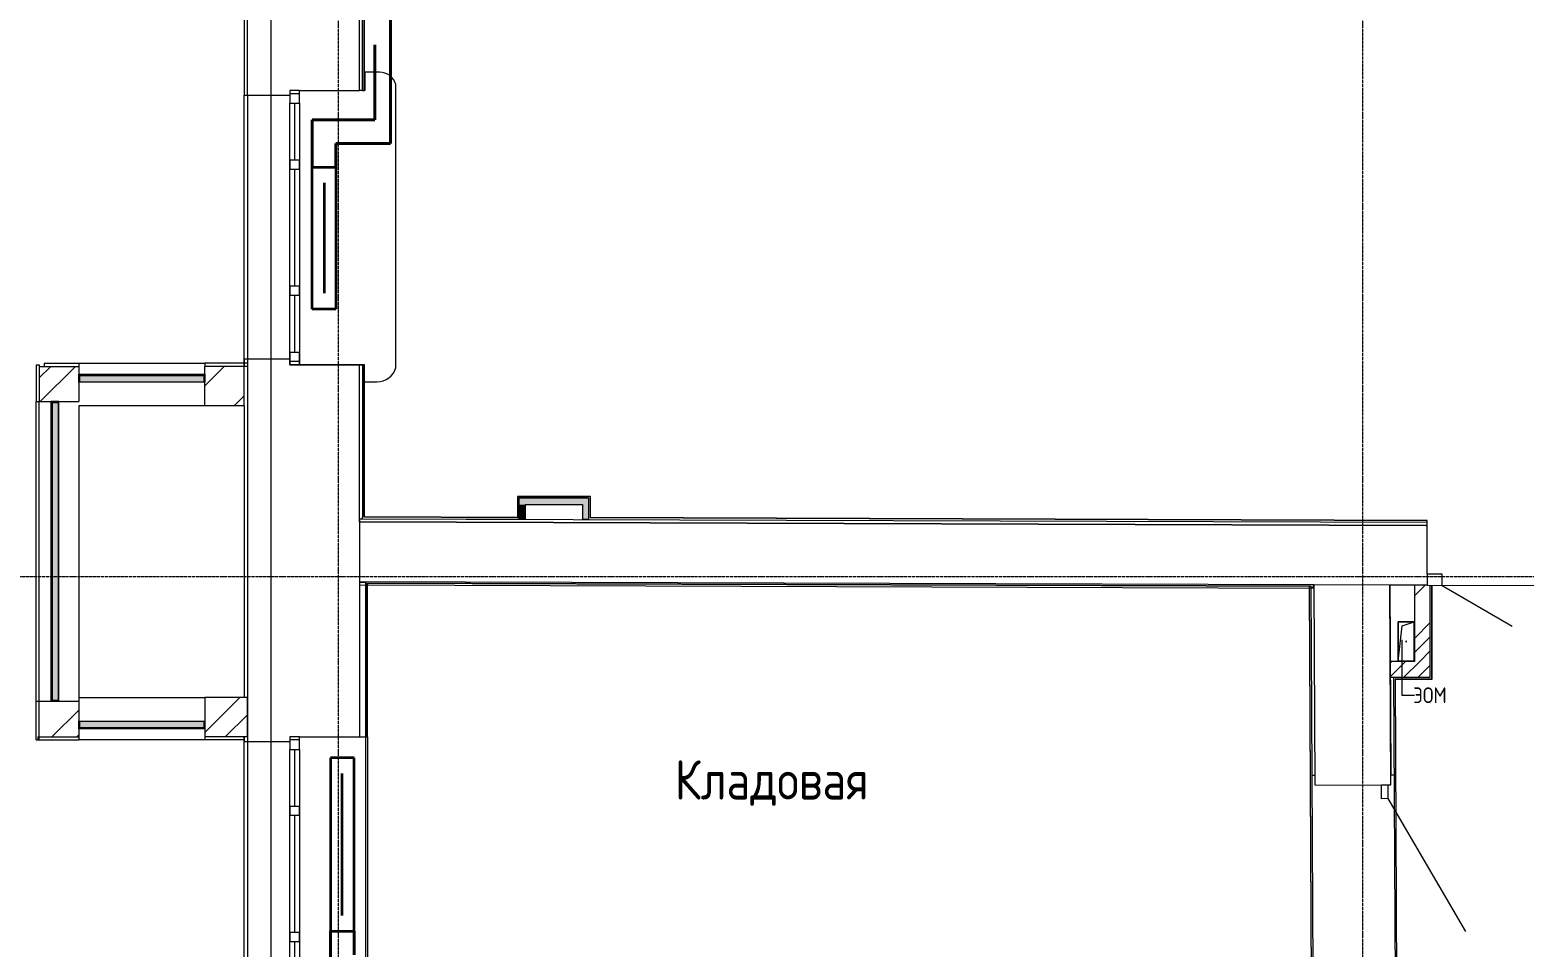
# Model space of a CAD drawing. Header units: millimetres. Extents: x -3929 to 624051, y 52832 to 514950.
# Drawn here: x 164498 to 173979, y 190583 to 196401 of the extents above; entities that cross this region are included whole.
import ezdxf

# ---------------------------------------------------------------- set-up
doc = ezdxf.new("R2010")
doc.units = ezdxf.units.MM
doc.linetypes.add('ADSK_Линия сетки', pattern=[25, 20, -2.5, 0, -2.5])
doc.linetypes.add('Hidden', pattern=[7.14375, 4.7625, -2.38125])
for name, color, linetype, lineweight in [('_ Окна', 7, 'Continuous', 9), ('Аннотация', 7, 'Continuous', 18), ('Двери', 7, 'Continuous', 9), ('Марки помещений', 7, 'Continuous', 20), ('Обобщенные модели', 7, 'Continuous', 18), ('ОВ-О-Оборудование', 32, 'Continuous', 35), ('Окна', 7, 'Continuous', 9), ('Оси', 253, 'Continuous', 9), ('Перекрытие', 7, 'Continuous', 18), ('Стены внутренние', 7, 'Continuous', 18), ('Стены наружные', 7, 'Continuous', 18), ('Стены несущие', 7, 'Continuous', 30), ('Стены отделка', 7, 'Continuous', 30), ('Стены штриховка', 7, 'Continuous', 9)]:
    doc.layers.add(name, color=color, linetype=linetype, lineweight=lineweight)
doc.layers.add('стояки', color=7, linetype='Continuous')
doc.layers.add('т11.1', color=1, linetype='Continuous', true_color=0xff0000)
doc.layers.add('т21.1', color=5, linetype='Continuous', true_color=0x0000ff)
doc.styles.add('GOST Common_2', font='GOST_Common.ttf', dxfattribs={"width": 0.9, "height": 250})
doc.styles.add('GOST Common_5', font='GOST_Common.ttf', dxfattribs={"width": 0.9, "height": 200})

# ---------------------------------------------------------------- blocks, each defined once
blk = doc.blocks.new('*U2937')
at = {"layer": 'ОВ-О-Оборудование', "color": 32, "ltscale": 0.1, "true_color": 0xcd6928}
for p, q in [((450, 75), (-450, 75)), ((-450, 75), (-450, -75)), ((-350, 0), (350, 0)), ((450, -75), (450, 75)), ((-450, -75), (450, -75))]:
    blk.add_line(p, q, dxfattribs=at)
blk = doc.blocks.new('*U2934')
at = {"layer": 'ОВ-О-Оборудование', "color": 32, "ltscale": 0.1, "true_color": 0xcd6928}
for p, q in [((550, 75), (-550, 75)), ((-550, 75), (-550, -75)), ((-450, 0), (450, 0)), ((550, -75), (550, 75)), ((-550, -75), (550, -75))]:
    blk.add_line(p, q, dxfattribs=at)
blk = doc.blocks.new('1 этаж')
at = {"layer": 'Окна', "lineweight": 5}
for points in [[(355991.7, -216046.3), (355551.6, -216046.3), (355549.1, -216048.8), (356344.1, -216048.8), (356341.6, -216046.3), (356315.8, -216046.3)], [(355596.6, -216003.8), (355554.3, -216003.8), (355551.6, -216006.5), (356341.6, -216006.5), (356338.9, -216003.8), (355991.7, -216003.8)], [(355551.6, -216006.5), (355551.6, -216046.3), (356341.6, -216046.3), (356341.6, -216006.5), (355554.3, -216006.5)], [(355991.7, -216001.3), (355596.6, -216001.3), (355594.1, -216003.8), (356299.1, -216003.8), (356296.6, -216001.3)], [(355596.6, -215998.8), (355596.6, -216001.3), (356296.6, -216001.3), (356296.6, -215998.8), (355599.1, -215998.8)], [(355369.3, -218022.5), (355371.8, -218022.5), (355371.8, -216222.5), (355369.3, -216222.5), (355369.3, -218020)], [(355374.3, -218025), (355374.3, -216220), (355371.8, -216222.5), (355371.8, -218022.5)], [(355377, -218067.5), (355377, -216177.5), (355374.3, -216180.6), (355374.3, -218064.8)], [(355377, -218067.5), (355416.8, -218067.5), (355416.8, -216177.5), (355377, -216177.5), (355377, -218064.8)], [(355419.3, -218070), (355419.3, -216175), (355416.8, -216177.5), (355416.8, -218067.5)], [(355902, -218201.2), (356342, -218201.2), (356344.5, -218198.7), (355549.5, -218198.7), (355552, -218201.2), (355577.9, -218201.2)], [(356342, -218241), (356342, -218201.2), (355552, -218201.2), (355552, -218241), (356339.3, -218241)], [(356297, -218243.7), (356339.3, -218243.7), (356342, -218241), (355552, -218241), (355554.7, -218243.7), (355902, -218243.7)], [(355902, -218246.2), (356297, -218246.2), (356299.5, -218243.7), (355594.5, -218243.7), (355597, -218246.2)], [(356297, -218248.7), (356297, -218246.2), (355597, -218246.2), (355597, -218248.7), (356294.5, -218248.7)]]:
    blk.add_hatch(color=253, dxfattribs=at).paths.add_polyline_path(points)
at = {"layer": 'Стены внутренние', "lineweight": 5}
for points in [[(358342.1, -216825.6), (358742.1, -216825.6), (358742.1, -216785.6), (358342.1, -216785.6)], [(358382.1, -216918.9), (358382.1, -216825.6), (358342.1, -216825.6), (358342.1, -216918.7)], [(358782.1, -216918.9), (358782.1, -216785.6), (358742.1, -216785.6), (358742.1, -216918.9)]]:
    blk.add_hatch(color=253, dxfattribs=at).paths.add_polyline_path(points)
at = {"layer": '_ Окна', "color": 253, "lineweight": 5}
for p, q in [((356947, -214198.7), (356887, -214198.7)), ((356887, -214198.7), (356887, -214278.7)), ((356947, -214218.7), (356887, -214218.7)), ((356947, -214278.7), (356947, -214198.7)), ((356887, -214278.7), (356947, -214278.7)), ((356917, -214638.7), (356917, -214278.7)), ((356887, -214638.7), (356947, -214638.7)), ((356887, -214698.7), (356887, -214638.7)), ((356947, -214638.7), (356947, -214698.7)), ((356947, -214698.7), (356887, -214698.7)), ((356917, -215438.7), (356917, -214698.7)), ((356887, -215438.7), (356947, -215438.7)), ((356887, -215498.7), (356887, -215438.7)), ((356947, -215498.7), (356887, -215498.7)), ((356917, -215858.7), (356917, -215498.7)), ((356947, -215438.7), (356947, -215498.7)), ((356887, -215858.7), (356947, -215858.7)), ((356887, -215938.7), (356887, -215858.7)), ((356947, -215858.7), (356947, -215938.7)), ((356947, -215918.7), (356887, -215918.7)), ((356947, -215938.7), (356887, -215938.7)), ((355546.6, -215998.8), (355596.6, -215998.8)), ((355546.6, -216048.8), (355546.6, -215998.8)), ((355549.1, -216048.8), (355546.6, -216048.8)), ((355551.6, -216046.3), (355549.1, -216048.8)), ((355554.3, -216003.8), (355551.6, -216006.5)), ((355551.6, -216006.5), (355551.6, -216046.3)), ((355594.1, -216003.8), (355554.3, -216003.8)), ((355596.6, -216001.3), (355594.1, -216003.8)), ((355596.6, -215998.8), (355596.6, -216001.3)), ((356296.6, -215998.8), (356346.6, -215998.8)), ((356296.6, -216001.3), (356296.6, -215998.8)), ((356299.1, -216003.8), (356296.6, -216001.3)), ((356338.9, -216003.8), (356299.1, -216003.8)), ((356341.6, -216006.5), (356338.9, -216003.8)), ((356341.6, -216046.3), (356341.6, -216006.5)), ((356344.1, -216048.8), (356341.6, -216046.3)), ((356346.6, -216048.8), (356344.1, -216048.8)), ((356346.6, -215998.8), (356346.6, -216048.8)), ((355419.3, -216172.5), (355369.3, -216172.5)), ((355369.3, -216172.5), (355369.3, -216222.5)), ((355369.3, -216222.5), (355371.8, -216222.5)), ((355371.8, -216222.5), (355374.3, -216220)), ((355374.3, -216180.2), (355377, -216177.5)), ((355374.3, -216220), (355374.3, -216180.2)), ((355377, -216177.5), (355416.8, -216177.5)), ((355416.8, -216177.5), (355419.3, -216175)), ((355419.3, -216175), (355419.3, -216172.5)), ((355371.8, -218022.5), (355369.3, -218022.5)), ((355369.3, -218022.5), (355369.3, -218072.5)), ((355374.3, -218025), (355371.8, -218022.5)), ((355374.3, -218064.8), (355374.3, -218025)), ((355369.3, -218072.5), (355419.3, -218072.5)), ((355377, -218067.5), (355374.3, -218064.8)), ((355416.8, -218067.5), (355377, -218067.5)), ((355419.3, -218070), (355416.8, -218067.5)), ((355419.3, -218072.5), (355419.3, -218070)), ((355547, -218198.7), (355549.5, -218198.7)), ((355547, -218248.7), (355547, -218198.7)), ((355597, -218248.7), (355547, -218248.7)), ((355549.5, -218198.7), (355552, -218201.2)), ((355552, -218201.2), (355552, -218241)), ((355552, -218241), (355554.7, -218243.7)), ((355554.7, -218243.7), (355594.5, -218243.7)), ((355594.5, -218243.7), (355597, -218246.2)), ((355597, -218246.2), (355597, -218248.7)), ((356297, -218246.2), (356299.5, -218243.7)), ((356297, -218248.7), (356297, -218246.2)), ((356347, -218248.7), (356297, -218248.7)), ((356299.5, -218243.7), (356339.3, -218243.7)), ((356339.3, -218243.7), (356342, -218241)), ((356342, -218201.2), (356344.5, -218198.7)), ((356342, -218241), (356342, -218201.2)), ((356344.5, -218198.7), (356347, -218198.7)), ((356347, -218198.7), (356347, -218248.7)), ((356947, -218298.7), (356887, -218298.7)), ((356887, -218298.7), (356887, -218378.7)), ((356947, -218318.7), (356887, -218318.7)), ((356947, -218378.7), (356947, -218298.7)), ((356887, -218378.7), (356947, -218378.7)), ((356917, -218738.7), (356917, -218378.7)), ((356887, -218738.7), (356947, -218738.7)), ((356887, -218798.7), (356887, -218738.7)), ((356947, -218798.7), (356887, -218798.7)), ((356917, -219538.7), (356917, -218798.7)), ((356947, -218738.7), (356947, -218798.7)), ((356887, -219538.7), (356947, -219538.7)), ((356887, -219598.7), (356887, -219538.7)), ((356947, -219538.7), (356947, -219598.7)), ((356947, -219598.7), (356887, -219598.7)), ((356917, -219958.7), (356917, -219598.7))]:
    blk.add_line(p, q, dxfattribs=at)
at = {"layer": 'Аннотация', "color": 253, "lineweight": 5}
for p, q in [((363942.3, -217683.9), (363942.3, -218033.5)), ((363942.3, -218033.5), (364022.5, -218033.5))]:
    blk.add_line(p, q, dxfattribs=at)
at = {"layer": 'Двери', "color": 253, "lineweight": 5}
for p, q in [((364102.1, -217267.5), (364101.9, -217337.5)), ((364197.1, -217267.8), (364102.1, -217267.5)), ((364196.9, -217337.8), (364197.1, -217267.8)), ((364101.9, -217337.5), (364196.9, -217337.8)), ((364196.9, -217337.8), (364642.1, -217596.8)), ((363812.2, -218604.1), (363852.2, -218603.9)), ((363812.7, -218691.1), (363812.2, -218604.1)), ((363852.2, -218603.9), (363852.7, -218690.9)), ((363852.7, -218690.9), (363812.7, -218691.1)), ((363852.7, -218690.9), (364345, -219533.6))]:
    blk.add_line(p, q, dxfattribs=at)
at = {"layer": 'Обобщенные модели', "color": 253, "lineweight": 5}
for p, q in [((363919.3, -217818.7), (363919.3, -217568.7)), ((363919.3, -217568.7), (364019.3, -217568.7)), ((364019.3, -217568.7), (363919.3, -217568.7)), ((363919.3, -217568.7), (363919.3, -217818.7)), ((363944.3, -217593.7), (364019.3, -217568.7)), ((364019.3, -217568.7), (364019.3, -217818.7)), ((364019.3, -217818.7), (364019.3, -217568.7)), ((363919.3, -217818.7), (363944.3, -217593.7)), ((364019.3, -217818.7), (363919.3, -217818.7)), ((363919.3, -217818.7), (364019.3, -217818.7))]:
    blk.add_line(p, q, dxfattribs=at)
for start, end in [(0, 180), (180, 0), (60, 165), (195, 270), (300, 0)]:
    blk.add_arc((363969.3, -217693.7), 2.5, start, end, dxfattribs=at)
at = {"layer": 'Окна', "color": 253, "lineweight": 5}
for p, q in [((356887, -214198.7), (356887, -214278.7)), ((356947, -214198.7), (356887, -214198.7)), ((356947, -214278.7), (356947, -214198.7)), ((356887, -214638.7), (356887, -214278.7)), ((356947, -214278.7), (356947, -214638.7)), ((356887, -214638.7), (356887, -214698.7)), ((356947, -214698.7), (356947, -214638.7)), ((356887, -215438.7), (356887, -214698.7)), ((356947, -214698.7), (356947, -215438.7)), ((356887, -215438.7), (356887, -215498.7)), ((356887, -215858.7), (356887, -215498.7)), ((356947, -215498.7), (356947, -215438.7)), ((356947, -215498.7), (356947, -215858.7)), ((356887, -215858.7), (356887, -215938.7)), ((356947, -215938.7), (356947, -215858.7)), ((356887, -215938.7), (356947, -215938.7)), ((356344.1, -216048.8), (355549.1, -216048.8)), ((355551.6, -216006.5), (356341.6, -216006.5)), ((355551.6, -216046.3), (356341.6, -216046.3)), ((356299.1, -216003.8), (355594.1, -216003.8)), ((355596.6, -215998.8), (356296.6, -215998.8)), ((355596.6, -216001.3), (356296.6, -216001.3)), ((355369.3, -216222.5), (355369.3, -218022.5)), ((355371.8, -216222.5), (355371.8, -218022.5)), ((355374.3, -218025), (355374.3, -216220)), ((355377, -216177.5), (355377, -218067.5)), ((355416.8, -216177.5), (355416.8, -218067.5)), ((355419.3, -218070), (355419.3, -216175)), ((355549.5, -218198.7), (356344.5, -218198.7)), ((356342, -218201.2), (355552, -218201.2)), ((356342, -218241), (355552, -218241)), ((355594.5, -218243.7), (356299.5, -218243.7)), ((356297, -218246.2), (355597, -218246.2)), ((356297, -218248.7), (355597, -218248.7)), ((356887, -218298.7), (356887, -218378.7)), ((356947, -218298.7), (356887, -218298.7)), ((356947, -218378.7), (356947, -218298.7)), ((356887, -218738.7), (356887, -218378.7)), ((356947, -218378.7), (356947, -218738.7)), ((356887, -218738.7), (356887, -218798.7)), ((356887, -219538.7), (356887, -218798.7)), ((356947, -218798.7), (356947, -218738.7)), ((356947, -218798.7), (356947, -219538.7)), ((356887, -219538.7), (356887, -219598.7)), ((356947, -219598.7), (356947, -219538.7)), ((356887, -219958.7), (356887, -219598.7)), ((356947, -219598.7), (356947, -219958.7))]:
    blk.add_line(p, q, dxfattribs=at)
at = {"layer": 'Оси', "color": 253, "linetype": 'ADSK_Линия сетки', "lineweight": 5}
for p, q in [((363694.4, -258178.1), (363694.4, -209603.6)), ((357194.4, -258178.1), (357194.4, -209716.5)), ((353580.1, -217281.6), (419809.8, -217281.6))]:
    blk.add_line(p, q, dxfattribs=at)
at = {"layer": 'Перекрытие', "color": 253, "lineweight": 5}
for p, q in [((357454.2, -214082.1), (357362.3, -214082.1)), ((357362.3, -214082.1), (357362.3, -214198.7)), ((357558.6, -215956.7), (357558.6, -214160.8)), ((357347, -214198.7), (357327, -214198.7)), ((357362.3, -214198.7), (357359, -214198.7)), ((356947, -215938.1), (357347.2, -215938.1)), ((357358.8, -216046.5), (357439, -216046.5)), ((365526.9, -217342.2), (364196.9, -217337.8))]:
    blk.add_line(p, q, dxfattribs=at)
for centre, radius, start, end in [((357454.2, -214190.6), 108.6, 15.95032, 90), ((357439, -215922), 124.5, 270, 343.83154)]:
    blk.add_arc(centre, radius, start, end, dxfattribs=at)
at = {"layer": 'Стены внутренние', "color": 253, "lineweight": 5}
for p, q in [((356767, -215903.7), (356767, -214228.7)), ((355296.6, -218072.5), (355296.6, -216172.5)), ((356346.6, -216198.8), (355546.6, -216198.8)), ((355546.6, -216198.8), (355546.6, -218048.7)), ((355547, -218048.7), (356347, -218048.7)), ((356767, -220003.7), (356767, -218328.7)), ((357367, -218298.7), (357367, -220038.7))]:
    blk.add_line(p, q, dxfattribs=at)
at = {"layer": 'Стены внутренние', "color": 253, "linetype": 'Continuous', "lineweight": 5}
for p, q in [((355296.6, -216021.4), (355369.2, -215948.8)), ((355302.7, -216172.5), (355526.4, -215948.8)), ((356346.6, -216071.5), (356450.3, -215967.8)), ((356450.3, -215967.8), (356469.3, -215948.8)), ((356533.6, -216198.8), (356596.8, -216135.6)), ((364021.8, -217404.6), (364089, -217337.5)), ((364021.8, -217674), (364121.8, -217574)), ((364021.8, -217763.8), (364121.8, -217663.8)), ((364055.3, -217820.2), (364121.8, -217753.6)), ((363868.2, -217827.6), (363875.6, -217820.2)), ((363868.7, -217917), (363965.4, -217820.2)), ((363955.3, -217920.2), (364055.3, -217820.2)), ((364045.1, -217920.2), (364121.8, -217843.4)), ((356450.3, -218167.9), (356569.6, -218048.7)), ((355376.6, -218298.7), (355546.7, -218128.6)), ((356347, -218271.2), (356450.3, -218167.9)), ((356476.7, -218298.7), (356617, -218158.4)), ((355533.8, -218298.7), (355547, -218285.5))]:
    blk.add_line(p, q, dxfattribs=at)
at = {"layer": 'Стены наружные', "color": 253, "lineweight": 5}
for p, q in [((356596, -215903.7), (356596, -214228.7)), ((356597, -214228.7), (356596, -214228.7)), ((356597, -215903.7), (356597, -214228.7)), ((356617, -214228.7), (356617, -215903.7)), ((355546.6, -215928.8), (356346.6, -215928.8)), ((356597, -215903.7), (356596, -215903.7)), ((355276.6, -218072.5), (355276.6, -216172.5)), ((356347, -218318.7), (355547, -218318.7)), ((356596, -220003.7), (356596, -218328.7)), ((356596, -218328.7), (356597, -218328.7)), ((356597, -220003.7), (356597, -218328.7)), ((356617, -218328.7), (356617, -220003.7)), ((357379, -218298.7), (357379, -220038.7))]:
    blk.add_line(p, q, dxfattribs=at)
at = {"layer": 'Стены несущие', "color": 253, "lineweight": 5}
for p, q in [((356767, -214228.7), (356767, -210481.9)), ((357327, -214198.7), (357327, -210995.6)), ((356767, -214228.7), (356887, -214228.7)), ((356947, -214198.7), (357327, -214198.7)), ((355296.6, -215948.8), (355296.6, -216172.5)), ((355296.6, -215948.8), (355546.6, -215948.8)), ((355546.6, -215948.8), (355546.6, -215998.8)), ((356346.6, -215998.8), (356346.6, -215948.8)), ((356597, -215948.8), (356346.6, -215948.8)), ((356597, -216198.8), (356597, -215948.8)), ((356887, -215903.7), (356767, -215903.7)), ((356767, -218328.7), (356767, -215903.7)), ((357327, -215938.7), (356947, -215938.7)), ((357327, -216935.4), (357327, -215938.7)), ((355546.6, -216048.8), (355546.6, -216172.5)), ((356346.6, -216198.8), (356346.6, -216048.8)), ((355296.6, -216172.5), (355369.3, -216172.5)), ((355419.3, -216172.5), (355546.6, -216172.5)), ((356597, -216198.8), (356346.6, -216198.8)), ((364093.2, -216957.5), (357327, -216935.4)), ((364103.2, -216957.5), (364093.2, -216957.5)), ((364093.2, -216957.5), (364103.2, -216957.5)), ((364102.1, -217267.5), (364103.2, -216957.5)), ((363385.7, -217335.2), (357327, -217315.4)), ((357327, -217315.4), (357327, -218298.7)), ((363392.2, -218606.2), (363385.7, -217335.2)), ((364101.9, -217337.5), (363865.7, -217336.8)), ((363865.7, -217336.8), (363871.9, -218540.3)), ((363872.2, -218603.8), (363865.7, -217336.8)), ((364021.8, -217337.3), (364021.8, -217820.2)), ((364121.8, -217920.2), (364121.8, -217337.6)), ((364021.8, -217820.2), (363868.2, -217820.2)), ((363868.7, -217920.2), (364121.8, -217920.2)), ((355546.6, -218048.7), (355547, -218048.7)), ((355546.6, -218048.7), (355546.6, -218072.5)), ((355547, -218048.7), (355547, -218198.7)), ((356617, -218048.7), (356347, -218048.7)), ((356347, -218048.7), (356347, -218198.7)), ((356617, -218298.7), (356617, -218048.7)), ((355296.6, -218298.7), (355296.6, -218072.5)), ((355296.6, -218072.5), (355369.3, -218072.5)), ((355419.3, -218072.5), (355546.6, -218072.5)), ((355547, -218248.7), (355547, -218298.7)), ((356347, -218248.7), (356347, -218298.7)), ((355296.6, -218298.7), (355547, -218298.7)), ((356617, -218298.7), (356347, -218298.7)), ((356767, -218328.7), (356887, -218328.7)), ((356947, -218298.7), (357327, -218298.7)), ((363392.2, -218606.2), (363812.2, -218604.1)), ((363852.2, -218603.9), (363872.2, -218603.8))]:
    blk.add_line(p, q, dxfattribs=at)
at = {"layer": 'Стены отделка', "color": 253, "lineweight": 5}
for p, q in [((356596, -210310.7), (356596, -214228.7)), ((356597, -210310.7), (356597, -214228.7)), ((356617, -214228.7), (356617, -210330.9)), ((357359, -214198.7), (357359, -211027.9)), ((356597, -214228.7), (356767, -214228.7)), ((356767, -214228.7), (356767, -214228.7)), ((357327, -214198.7), (357327, -214198.7)), ((357347, -214197.7), (357347, -214198.7)), ((357347, -214198.7), (357359, -214198.7)), ((355276.6, -215938.8), (355276.6, -216172.5)), ((355276.6, -215938.8), (355296.6, -215938.8)), ((355296.6, -215938.8), (355296.6, -215948.8)), ((355326.6, -215928.8), (355546.6, -215928.8)), ((355326.6, -215928.8), (355326.6, -215948.8)), ((355546.6, -215928.8), (355546.6, -215948.8)), ((356617, -215928.8), (356346.6, -215928.8)), ((356346.6, -215928.8), (356346.6, -215948.8)), ((356596, -215903.7), (356596, -215948.8)), ((356767, -215903.7), (356597, -215903.7)), ((356597, -215948.8), (356597, -215903.7)), ((356617, -215948.8), (356597, -215948.8)), ((356617, -215903.7), (356617, -218328.7)), ((357359, -215938.7), (357327, -215938.7)), ((357359, -216903.5), (357359, -215938.7)), ((355276.6, -216172.5), (355296.6, -216172.5)), ((356597, -216198.8), (356597, -218048.7)), ((358330.1, -216775.6), (358330.1, -216906.7)), ((358792.1, -216773.6), (358332.1, -216773.6)), ((358782.1, -216785.6), (358342.1, -216785.6)), ((358342.1, -216918.9), (358342.1, -216785.6)), ((358382.1, -216918.9), (358382.1, -216825.6)), ((358382.1, -216825.6), (358742.1, -216825.6)), ((358742.1, -216825.6), (358742.1, -216918.9)), ((358782.1, -216785.6), (358782.1, -216920.2)), ((358794.1, -216908.2), (358794.1, -216775.6)), ((357327.1, -216915.4), (357327, -216935.4)), ((357327, -216915.4), (357347, -216915.4)), ((357327.1, -216915.4), (364103.2, -216937.5)), ((357347, -216915.4), (357347, -216905.5)), ((357347, -216915.4), (357347, -216915.5)), ((357347, -216915.5), (358342.1, -216918.7)), ((358330.1, -216906.7), (357359, -216903.5)), ((358342.1, -216918.9), (358382.1, -216918.9)), ((358742.1, -216918.9), (358782.1, -216918.9)), ((364103.3, -216925.5), (358794.1, -216908.2)), ((357327, -216935.4), (364093.2, -216957.5)), ((364103.2, -216957.5), (364103.3, -216925.5)), ((357327, -217315.4), (357327, -217335.4)), ((357367, -217319.7), (357327, -217319.7)), ((357327, -217335.4), (363381.8, -217355.2)), ((357367, -217319.7), (357367, -218297.7)), ((363365.7, -217343.1), (357367, -217323.6)), ((357379, -218298.7), (357379, -217335.6)), ((363353.8, -217355.1), (363369.1, -220337.1)), ((363385.8, -217351.7), (363365.8, -217351.8)), ((363381.8, -217355.2), (363381.9, -217335.2)), ((364021.8, -217360.2), (364021.8, -217820.2)), ((364133.8, -217930.2), (364133.8, -217337.6)), ((364021.8, -217820.2), (363890.2, -217820.2)), ((363888.7, -217920.2), (363938, -227506.1)), ((363950, -227506.1), (363900.8, -217932.2)), ((363900.8, -217932.2), (364131.8, -217932.2)), ((355276.6, -218318.7), (355276.6, -218072.5)), ((355276.6, -218072.5), (355296.6, -218072.5)), ((355276.6, -218318.7), (355547, -218318.7)), ((355286.6, -218298.7), (355296.6, -218298.7)), ((355286.6, -218298.7), (355286.6, -218318.7)), ((355296.6, -218318.7), (355296.6, -218298.7)), ((355547, -218298.7), (355547, -218318.7)), ((356347, -218298.7), (356347, -218318.7)), ((356595.6, -218318.7), (356347, -218318.7)), ((356595.6, -218298.7), (356595.6, -218318.7)), ((356596, -218318.7), (356596, -218328.7)), ((356597, -218318.7), (356596, -218318.7)), ((356597, -218328.7), (356597, -218298.7)), ((356597, -218328.7), (356767, -218328.7)), ((356767, -218328.7), (356767, -218328.7)), ((357327, -218298.7), (357379, -218298.7)), ((363371.9, -218542.9), (363391.9, -218542.8)), ((363378.3, -219782.9), (363371.9, -218542.9)), ((363871.9, -218540.3), (363891.9, -218540.2))]:
    blk.add_line(p, q, dxfattribs=at)
at = {"layer": 'Стены штриховка', "color": 253, "lineweight": 5}
for p, q in [((357347, -214197.7), (357347, -211025.8)), ((357357, -214198.7), (357357, -211025.8)), ((357347, -215938.7), (357347, -216905.5)), ((357357, -216905.5), (357357, -215938.7)), ((358332.1, -216773.6), (358330.1, -216773.6)), ((358330.1, -216773.6), (358330.1, -216775.6)), ((358794.1, -216775.6), (358330.1, -216775.6)), ((358332.1, -216773.6), (358332.1, -216908.7)), ((358794.1, -216773.6), (358792.1, -216773.6)), ((358792.1, -216773.6), (358792.1, -216910.2)), ((358794.1, -216775.6), (358794.1, -216773.6)), ((358332.1, -216908.7), (357357, -216905.5)), ((364103.3, -216927.5), (358792.1, -216910.2)), ((357327, -216935.4), (357327, -217315.4)), ((357377, -218298.7), (357377, -217323.6)), ((363365.7, -217345.1), (357377, -217325.6)), ((357379, -217325.6), (357379, -217335.6)), ((363371.1, -220339.1), (363355.7, -217343.1)), ((363371.9, -218542.9), (363365.7, -217343.1)), ((363865.7, -217336.8), (363385.7, -217335.2)), ((364131.8, -217932.2), (364131.8, -217337.6)), ((363898.7, -217930.2), (363948, -227506.1)), ((363898.7, -217930.2), (364133.8, -217930.2)), ((364131.8, -217932.2), (364133.8, -217932.2)), ((364133.8, -217932.2), (364133.8, -217930.2)), ((357367, -218298.7), (357367, -218297.7))]:
    blk.add_line(p, q, dxfattribs=at)
at = {"layer": 'Аннотация', "color": 253, "lineweight": 5, "style": 'GOST Common_5', "width": 0.9}
blk.add_text('ЭОМ', height=100, rotation=360, dxfattribs=at).set_placement((364013.5, -218084.8))
at = {"layer": 'Марки помещений', "color": 253, "lineweight": 5, "style": 'GOST Common_2', "width": 0.9}
blk.add_text('Кладовая', height=250, dxfattribs=at).set_placement((359328.4, -218696.7))

msp = doc.modelspace()

# ---------------------------------------------------------------- linework, layer by layer
at = {"layer": 'т11.1', "lineweight": 40}
for p, q in [((166785.873, 195680.624), (166785.873, 199014.325)), ((166438.9, 195530.624), (166438.9, 195680.624)), ((166438.9, 195680.624), (166785.873, 195680.624)), ((166554.82, 190683.132), (166554.82, 190533.132))]:
    msp.add_line(p, q, dxfattribs=at)
at = {"layer": 'т21.1', "linetype": 'Hidden', "lineweight": 40, "ltscale": 100}
for p, q in [((166685.873, 195830.624), (166684.788, 199111.63)), ((166288.9, 195530.624), (166288.9, 195830.624)), ((166288.9, 195830.624), (166685.873, 195830.624)), ((166404.82, 190683.132), (166404.82, 190383.132))]:
    msp.add_line(p, q, dxfattribs=at)

# ---------------------------------------------------------------- block references
at = {"layer": 'ОВ-О-Оборудование', "ltscale": 10, "xscale": -1, "rotation": 90}
msp.add_blockref('*U2937', (166363.9, 195080.624), dxfattribs=at)
at = {"layer": 'ОВ-О-Оборудование', "ltscale": 10, "rotation": 90.00000000000001}
msp.add_blockref('*U2934', (166479.82, 191233.132), dxfattribs=at)
at = {"layer": 'стояки', "color": 5, "lineweight": 40}
msp.add_blockref('1 этаж', (-190738.98, 410215.433), dxfattribs=at)

doc.saveas('drawing.dxf')
